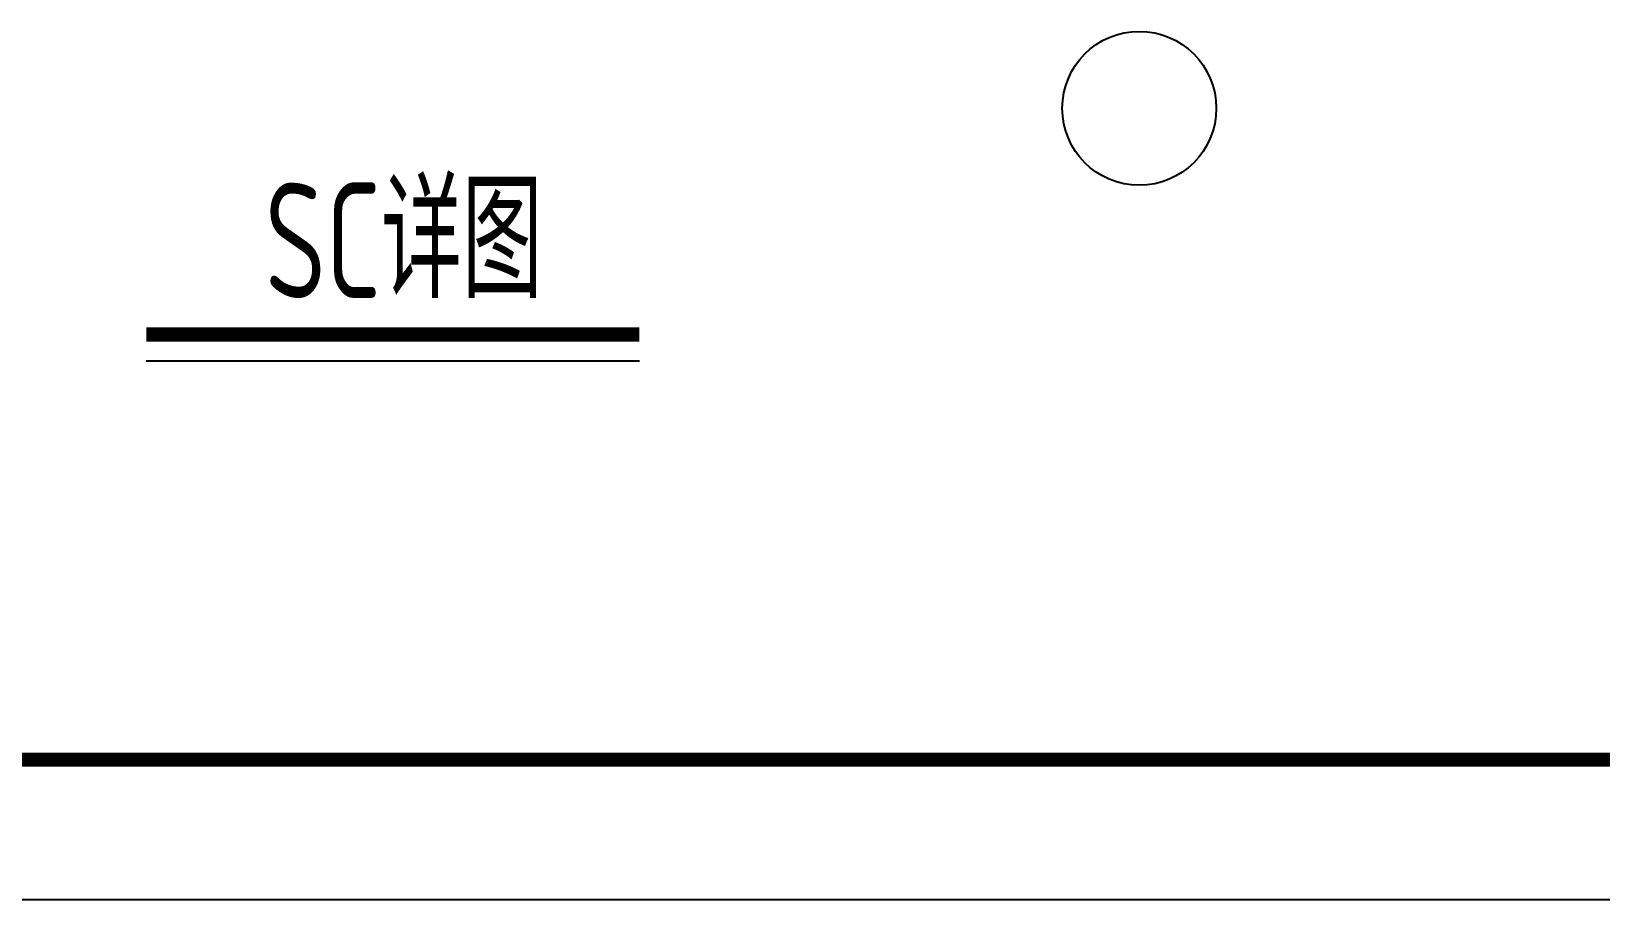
# Model space of a CAD drawing. Extents: x -17471 to 313636, y -71590 to 757901.
# Drawn here: x 197927 to 209140, y 698501 to 704707 of the extents above; entities that cross this region are included whole.
import ezdxf

# ---------------------------------------------------------------- set-up
doc = ezdxf.new("R2010")
doc.units = 0
doc.header["$LTSCALE"] = 1000
doc.header["$MEASUREMENT"] = 0
for name, color, linetype in [('11', 3, 'Continuous'), ('PUB_TITLE', 4, 'Continuous'), ('THICK', 6, 'Continuous'), ('标注', 7, 'Continuous')]:
    doc.layers.add(name, color=color, linetype=linetype)
doc.layers.add('TEXT', color=7, linetype='Continuous', lineweight=13)
doc.styles.add('TSSD_NORM', font='Tssdeng.shx', dxfattribs={"width": 0.65, "bigfont": 'hztxt.shx'})

# ---------------------------------------------------------------- blocks, each defined once
blk = doc.blocks.new('2a')
at = {"layer": '11', "color": 7}
blk.add_line((8491422.3, -2322457.6), (8493985.5, -2322457.6), dxfattribs=at)
at = {"layer": 'THICK', "linetype": 'Continuous', "const_width": 75}
blk.add_lwpolyline([(8491422.3, -2322320.4), (8493985.5, -2322320.4)], dxfattribs=at)
at = {"layer": '标注', "linetype": 'Continuous'}
blk.add_circle((8496582.6, -2321145), 400, dxfattribs=at)
at = {"layer": 'TEXT', "style": 'TSSD_NORM', "width": 0.7}
blk.add_text('SC详图', height=600, dxfattribs=at).set_placement((8492039.2, -2322131.2))

msp = doc.modelspace()

# ---------------------------------------------------------------- linework, layer by layer
at = {"layer": 'PUB_TITLE'}
msp.add_lwpolyline([(187535.9, 698500.8), (271635.9, 698500.8), (271635.9, 757900.8), (187535.9, 757900.8)], close=True, dxfattribs=at)
at = {"layer": 'PUB_TITLE', "const_width": 100}
msp.add_lwpolyline([(190035.9, 699500.8), (270635.9, 699500.8), (270635.9, 756900.8), (190035.9, 756900.8)], close=True, dxfattribs=at)

# ---------------------------------------------------------------- block references
at = {"xscale": 1.375208333333333, "yscale": 1.375208333333333, "zscale": 1.375208333333333}
msp.add_blockref('2a', (-11478727.5, 3896214.9), dxfattribs=at)

doc.saveas('drawing.dxf')
